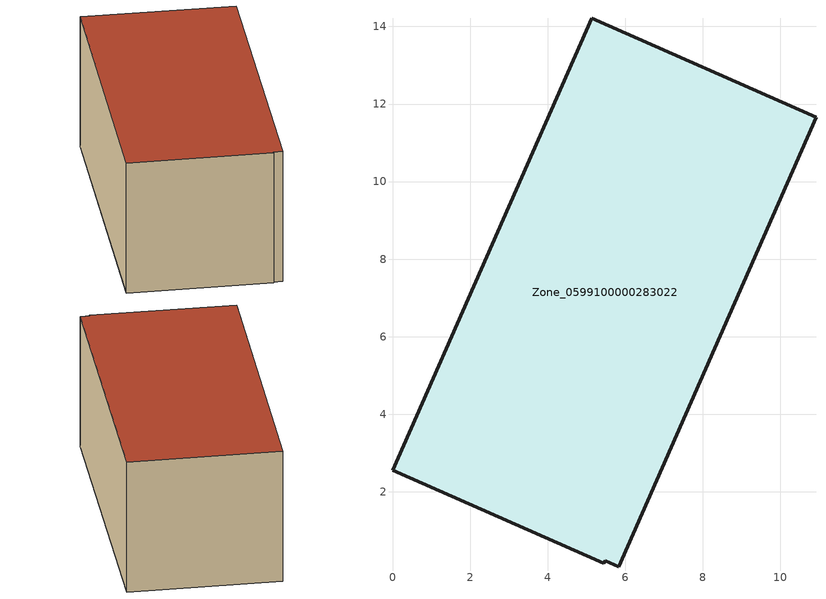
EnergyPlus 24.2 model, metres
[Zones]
Zone_0599100000283022
 floor ground (C_G): 5.83,0.07 5.48,0.23 5.45,0.15 0,2.55 5.14,14.21 10.92,11.66 z0
 wall outside (C_F): 5.14,14.21 0,2.55 5.45,0.15 5.48,0.23 5.83,0.07 10.92,11.66 5.14,14.21 z0:5.87
 roof outside (C_R): 5.48,0.23 5.83,0.07 10.92,11.66 5.14,14.21 0,2.55 5.45,0.15 z5.87
[BUILDING]
Pand.0599100000283022: North Axis=0; Terrain=City; Loads Convergence Tolerance Value=0.04; Temperature Convergence Tolerance Value=0.4; Solar Distribution=FullExterior; Maximum Number of Warmup Days=25; Minimum Number of Warmup Days=1
[Site:Location]
Rotterdam.The.Hague.AP_ZH_NLD Design_Conditions: Latitude=51.96; Longitude=4.45; Time Zone=1; Elevation=-4.5
[SITE:GROUNDTEMPERATURE:BUILDINGSURFACE]
18, 18, 18, 18, 18, 18, 18, 18, 18, 18, 18, 18
[MATERIAL] Thermal Absorptance=0.9; Solar Absorptance=0.7; Visible Absorptance=0.7
Name | Roughness | Thickness | Conductivity | Density | Specific Heat
G.TC.1946-1964 | MediumSmooth | 0.15 | 1 | 540 | 1210
F.TC.1946-1964 | Rough | 0.3 | 0.857143 | 1920 | 840
R.TC.1946-1964 | MediumRough | 0.2 | 0.235294 | 1500 | 1000
[CONSTRUCTION]
C_G: G.TC.1946-1964
C_F: F.TC.1946-1964
C_R: R.TC.1946-1964
[ZONE]
Zone_0599100000283022: Type=1; Multiplier=1; Ceiling Height=Autocalculate; Volume=Autocalculate; Floor Area=autocalculate; Part of Total Floor Area=Yes
[ZONEINFILTRATION:DESIGNFLOWRATE]
Infil_Zone_0599100000283022: Zone or ZoneList or Space or SpaceList=Zone_0599100000283022; Schedule=AlwaysOn; Design Flow Rate Calculation Method=Flow/Area; Flow Rate per Floor Area=0.003; Constant Term Coefficient=1; Temperature Term Coefficient=0; Velocity Term Coefficient=0; Velocity Squared Term Coefficient=0
[HVACTEMPLATE:ZONE:IDEALLOADSAIRSYSTEM]
Zone_0599100000283022: Maximum Heating Supply Air Temperature=50; Minimum Cooling Supply Air Temperature=13; Maximum Heating Supply Air Humidity Ratio=0.0156; Minimum Cooling Supply Air Humidity Ratio=0.0077; Heating Limit=NoLimit; Cooling Limit=NoLimit; Dehumidification Control Type=ConstantSensibleHeatRatio; Cooling Sensible Heat Ratio=0.7; Dehumidification Setpoint=60; Humidification Control Type=None; Humidification Setpoint=30; Outdoor Air Method=None; Outdoor Air Flow Rate per Person=0.00944; Outdoor Air Flow Rate per Zone Floor Area=0; Outdoor Air Flow Rate per Zone=0; Demand Controlled Ventilation Type=None; Outdoor Air Economizer Type=NoEconomizer; Heat Recovery Type=None; Sensible Heat Recovery Effectiveness=0.7; Latent Heat Recovery Effectiveness=0.65
[ZONECONTROL:THERMOSTAT]
ThermostatControl_Zone_0599100000283022: Zone or ZoneList=Zone_0599100000283022; Control Type Schedule=DualSetpointControlType; Control 1=Thermostat_Zone_0599100000283022; Temperature Difference Between Cutout And Setpoint=0
[THERMOSTATSETPOINT:DUALSETPOINT]
Thermostat_Zone_0599100000283022: Heating Setpoint Temperature Schedule=HeatingSetpoint_Zone_0599100000283022; Cooling Setpoint Temperature Schedule=CoolingSetpoint_Zone_0599100000283022
[SCHEDULE:COMPACT]
HeatingSetpoint_Zone_0599100000283022: Through: 12/31, For: AllDays, Until: 24:00, 21
CoolingSetpoint_Zone_0599100000283022: Through: 12/31, For: AllDays, Until: 24:00, 24
DualSetpointControlType: Through: 12/31, For: AllDays, Until: 24:00, 4
AlwaysOn: Through: 12/31, For: AllDays, Until: 24:00, 1
